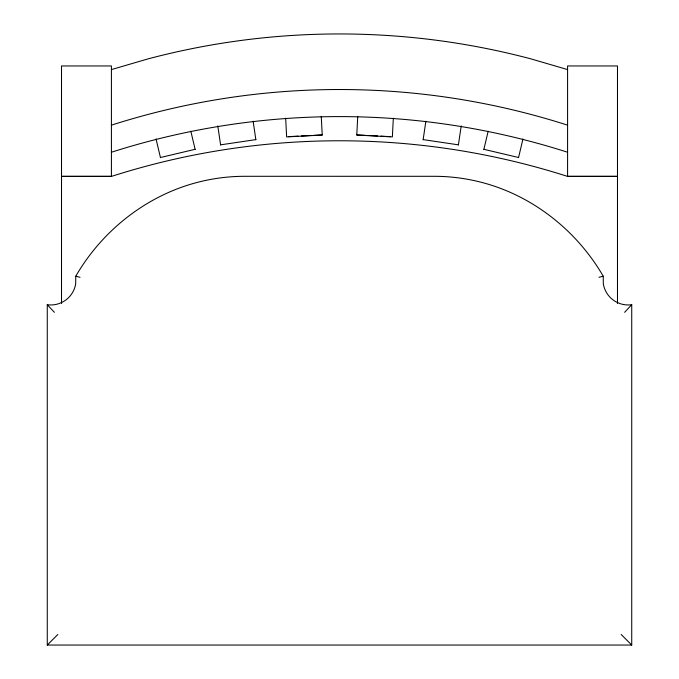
<?xml version="1.0" encoding="UTF-8"?>
<svg xmlns="http://www.w3.org/2000/svg" width="679" height="679" viewBox="0 0 679 679"><rect width="100%" height="100%" fill="white"/><g stroke="black" fill="none" stroke-linecap="round" stroke-linejoin="round"><path stroke-width="1.02" d="M357.74 116.338L356.772 135.062L392.36 136.903L393.328 118.18M603.224 276.2L603.325 283.958A25.199 25.199 0 0 0 616.617 302.163L620.207 303.674A25.199 25.199 0 0 0 631.733 304.718L631.733 645.05L47.267 645.05L47.267 304.718A25.199 25.199 0 0 0 58.793 303.674L62.383 302.163A25.199 25.199 0 0 0 75.675 283.958L75.776 276.2C101.646 231.497 144.771 196.825 194.754 183.084A188.592 188.592 0 0 1 244.83 176.294L434.17 176.302A188.592 188.592 0 0 1 484.246 183.084C534.229 196.817 577.354 231.497 603.224 276.2L598.971 277.295M423.127 139.772L425.877 121.227M458.384 145L461.211 125.929M483.847 149.465L488.167 131.217M518.527 157.681L522.966 138.923M624.612 312.323L631.733 304.718M47.267 645.05L57.834 634.483M111.415 69.589L148.489 58.759A747.698 747.698 0 0 1 530.511 58.759L567.585 69.589M160.439 157.52L195.119 149.312M220.59 144.839L255.847 139.619M288.719 136.632L298.14 136.148M301.281 135.987L311.754 135.444M313.842 135.333L322.219 134.9M61.517 176.302L111.415 176.302M567.585 176.302L617.483 176.302M61.517 176.413L111.415 176.413A747.698 747.698 0 0 1 567.585 176.413L617.483 176.413M356.781 134.9L365.158 135.333M367.246 135.444L377.719 135.987M380.86 136.148L390.281 136.632M423.153 139.619L458.41 144.839M483.881 149.312L518.561 157.52M75.776 276.2L80.029 277.295M621.166 634.483L631.733 645.05M47.267 304.718L54.388 312.323M190.833 131.217L195.153 149.465M156.034 138.923L160.473 157.681M253.123 121.227L255.873 139.772M217.789 125.929L220.616 145M321.26 116.338L322.228 135.062L286.64 136.903L285.672 118.18M617.483 303.488L617.483 65.956L567.585 65.956L567.585 176.413M111.415 176.413L111.415 65.956L61.517 65.956L61.517 303.488M111.415 125.157A747.698 747.698 0 0 1 567.585 125.157M111.415 152.24A747.698 747.698 0 0 1 567.585 152.24"/></g></svg>
